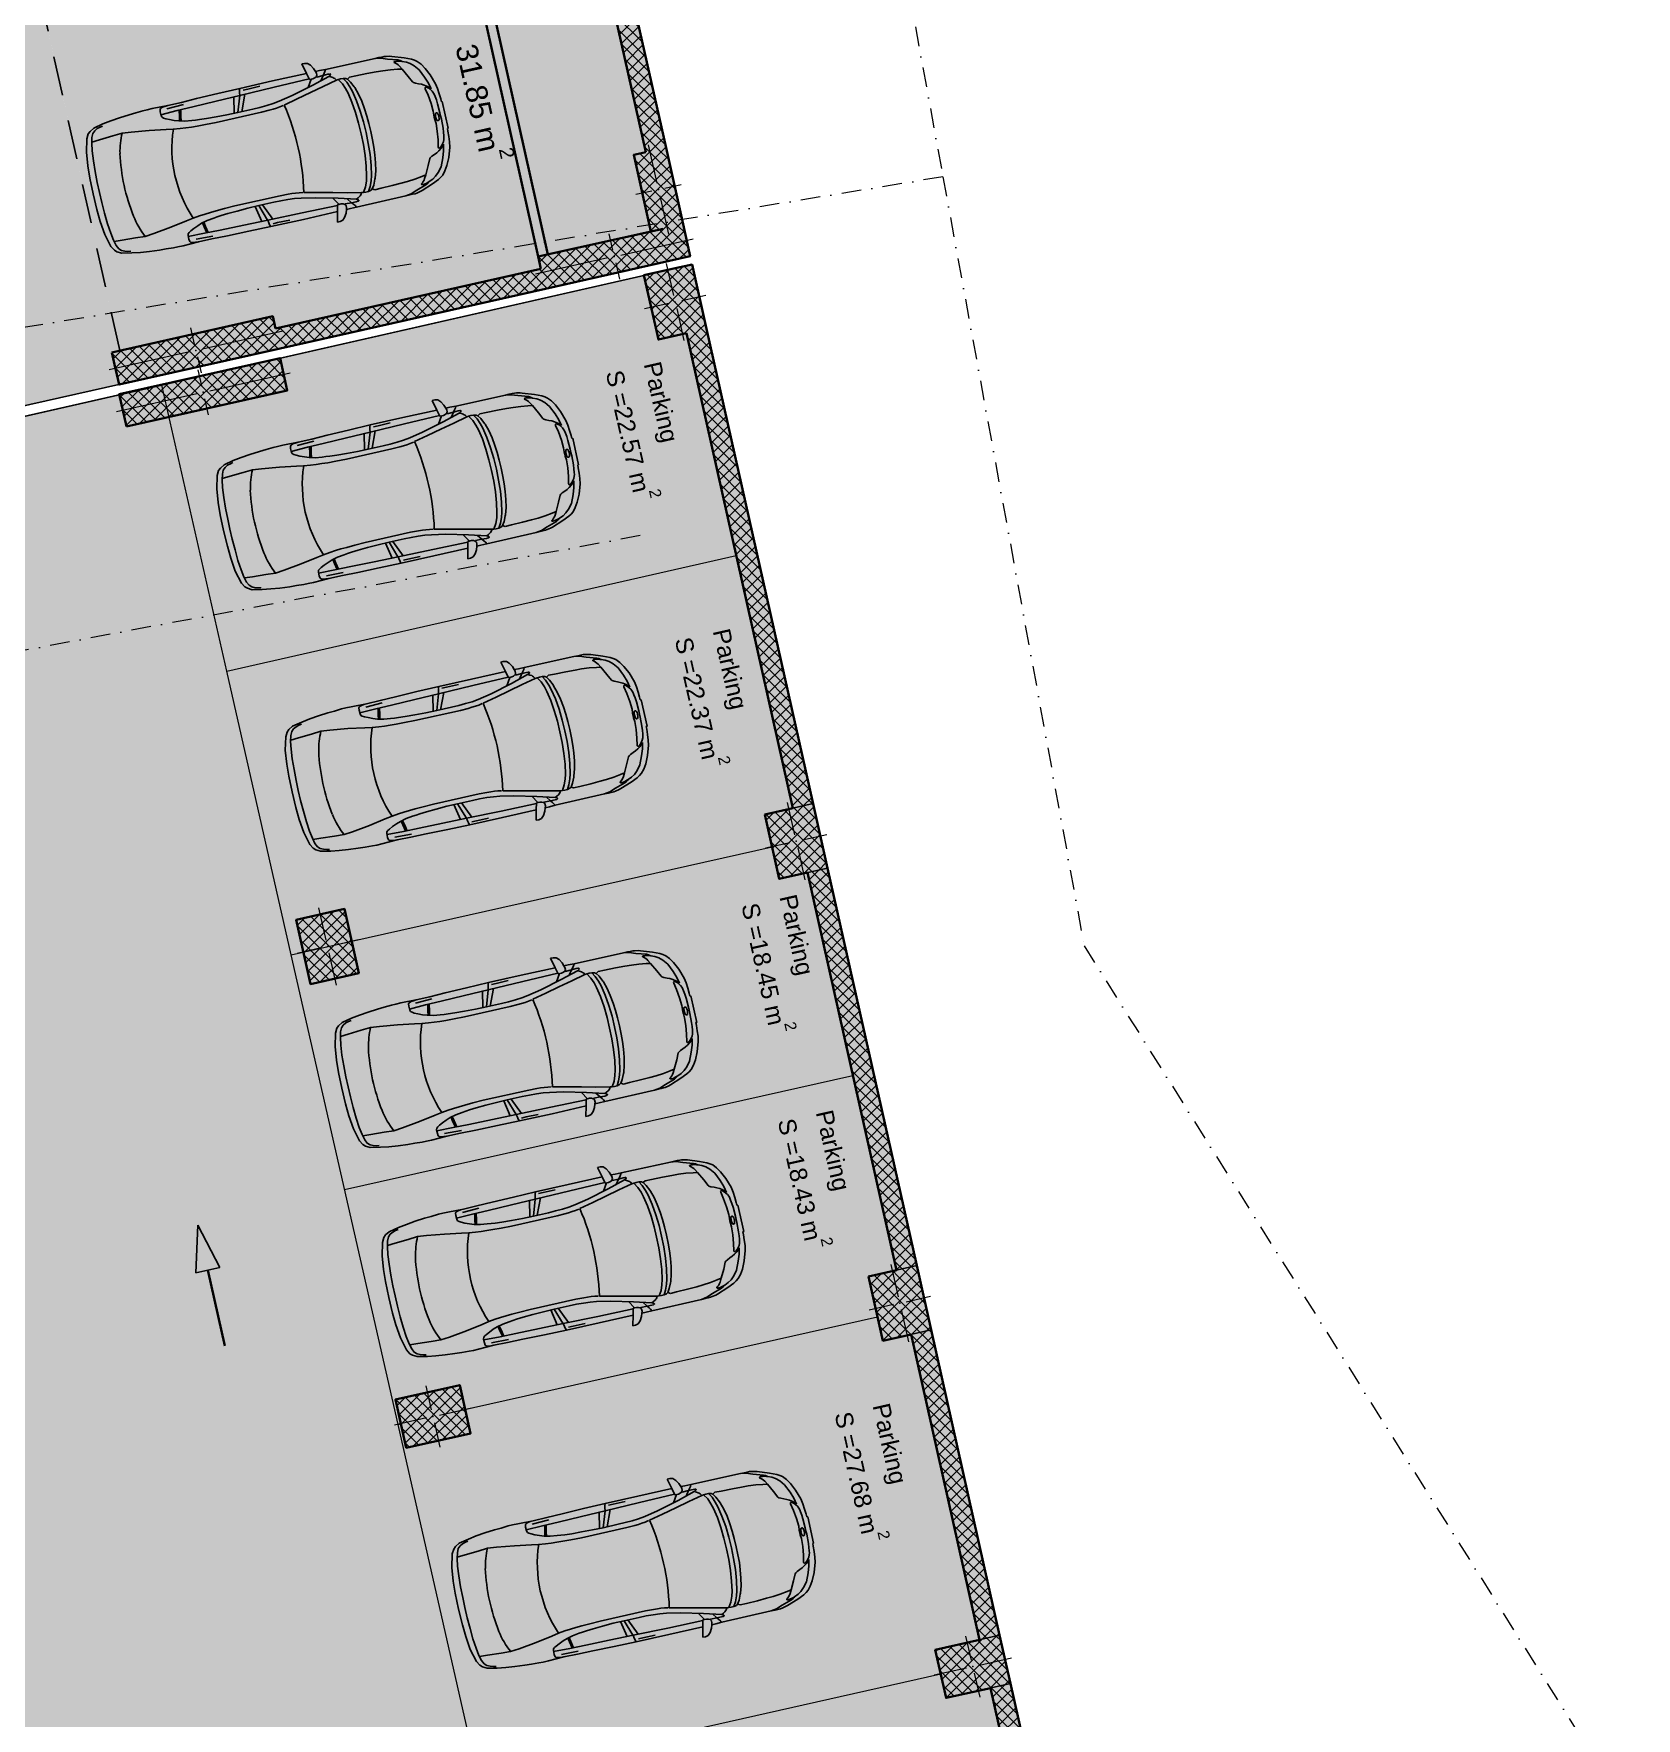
# Model space of a CAD drawing. Header units: millimetres. Extents: x -7085 to 93650, y -113521 to 35214.
# Drawn here: x 67471 to 86906, y -46773 to -26350 of the extents above; entities that cross this region are included whole.
import ezdxf

# ---------------------------------------------------------------- set-up
doc = ezdxf.new("R2010")
doc.units = ezdxf.units.MM
doc.header["$MEASUREMENT"] = 0
doc.linetypes.add('Dot & Dashed', pattern=[502.708322, 238.125, -132.291667, 0, -132.291655])
doc.linetypes.add('Long Dashed', pattern=[793.749976, 476.249993, -317.499983])
for name, color, linetype, lineweight in [('A - Fill Zone_Pen_No__1', 7, 'Continuous', 13), ('A - Muret_Pen_No__7', 7, 'Continuous', 35), ('A - Pllaka Suteren_Pen_No__42', 8, 'Continuous', 25), ('A - Shtyllat_Pen_No__1', 7, 'Continuous', 13), ('A - Shtyllat_Pen_No__7', 7, 'Continuous', 35), ('A -Polyline_Pen_No__1', 7, 'Continuous', 13), ('A -Polyline_Pen_No__42', 8, 'Continuous', 25), ('A4 - Pllaka Suterenit_Pen_No__42', 8, 'Continuous', 25), ('ARCHICAD Doors_Pen_No__42', 8, 'Continuous', 25), ('Interior - Furniture _Pen_No__42', 8, 'Continuous', 25)]:
    doc.layers.add(name, color=color, linetype=linetype, lineweight=lineweight)
for name, color, linetype, lineweight, true_color in [('A - Fill Zone_Pen_No__102', 7, 'Continuous', 13, 0xcccccc), ('A - Fill Zone_Pen_No__156', 7, 'Continuous', 20, 0x54689e), ('A - Fill Zone_Pen_No__176', 7, 'Continuous', 15, 0x93a0c6), ('A - Muret_Pen_No__102', 7, 'Continuous', 13, 0xcccccc), ('A - Parcelat_Pen_No__161', 7, 'Continuous', 13, 0x6a6a6a), ('A - Sutereni Polyline_Pen_No__4', 7, 'Continuous', 20, 0x029e21), ('A -Polyline_Pen_No__162', 7, 'Continuous', 25, 0xaaaaaa), ('A -Polyline_Pen_No__48', 7, 'Continuous', 25, 0xa80f02), ('A -Polyline_Pen_No__8', 7, 'Continuous', 35, 0xa80f02)]:
    doc.layers.add(name, color=color, linetype=linetype, lineweight=lineweight, true_color=true_color)
for name, color, linetype in [('A - Muret', 7, 'Continuous'), ('A - Pllaka Suteren', 7, 'Continuous'), ('A - Shtyllat', 7, 'Continuous'), ('A -Polyline', 7, 'Continuous'), ('A4 - Pllaka Suterenit', 7, 'Continuous')]:
    doc.layers.add(name, color=color, linetype=linetype)
doc.styles.add('GENERATED_STYLE_1', font='')
doc.styles.get('GENERATED_STYLE_1').set_extended_font_data('Arial', bold=True)
pattern_1 = [(45, (0, 0), (-68.94291, 68.94291), []), (135, (0, 0), (68.94291, 68.94291), [])]

# ---------------------------------------------------------------- blocks, each defined once
blk = doc.blocks.new('Slab_2', base_point=(52250, 0))
at = {"layer": 'A - Pllaka Suteren_Pen_No__42', "color": 8, "linetype": 'Continuous', "lineweight": 25, "flags": 128}
blk.add_lwpolyline([(52250, 0), (73150, 0), (73150, -14958), (72314, -15145), (75434, -29049), (55508, -33521), (54446, -28788), (53340, -23861), (52250, -19001)], close=True, dxfattribs=at)
blk = doc.blocks.new('Slab_7', base_point=(75456, -29147))
at = {"layer": 'A4 - Pllaka Suterenit_Pen_No__42', "color": 8, "linetype": 'Continuous', "lineweight": 25, "flags": 128}
blk.add_lwpolyline([(75456, -29147), (55543, -33675), (58736, -47907), (58671, -47919), (58819, -48582), (63265, -68393), (83257, -63910)], close=True, dxfattribs=at)
blk = doc.blocks.new('Slab_8', base_point=(63264, -68393))
at = {"layer": 'A4 - Pllaka Suterenit_Pen_No__42', "color": 8, "linetype": 'Continuous', "lineweight": 25, "flags": 128}
blk.add_lwpolyline([(63264, -68393), (83257, -63910), (75456, -29147), (57048, -33333), (60253, -47613), (58670, -47919), (58818, -48582), (58819, -48582)], close=True, dxfattribs=at)
blk = doc.blocks.new('Wall_11', base_point=(75434, -29049))
at = {"layer": 'A - Muret_Pen_No__102', "linetype": 'Continuous', "lineweight": 13, "true_color": 0xcccccc}
h = blk.add_hatch(dxfattribs=at)
h.set_pattern_fill('Concrete_Block', color=254, style=0, pattern_type=2)
h.set_pattern_definition(pattern_1)
h.paths.add_polyline_path([(72070, -15200), (72891, -18859), (73135, -18804), (72314, -15145)])
h = blk.add_hatch(dxfattribs=at)
h.set_pattern_fill('Concrete_Block', color=254, style=0, pattern_type=2)
h.set_pattern_definition(pattern_1)
h.paths.add_polyline_path([(73023, -19444), (74128, -24372), (74372, -24317), (73267, -19390)])
h = blk.add_hatch(dxfattribs=at)
h.set_pattern_fill('Concrete_Block', color=254, style=0, pattern_type=2)
h.set_pattern_definition(pattern_1)
h.paths.add_polyline_path([(74504, -24902), (74260, -24957), (74895, -27787), (75139, -27732)])
at = {"layer": 'A - Muret_Pen_No__7', "color": 7, "linetype": 'Continuous', "lineweight": 35, "flags": 128}
for points in [[(72070, -15200), (72891, -18859)], [(73135, -18804), (72314, -15145)], [(74372, -24317), (73267, -19390)], [(73023, -19444), (74128, -24372)], [(75139, -27732), (74504, -24902)], [(74260, -24957), (74895, -27787)]]:
    blk.add_lwpolyline(points, dxfattribs=at)
blk = doc.blocks.new('Wall_15', base_point=(75434, -29049))
at = {"layer": 'A - Muret_Pen_No__102', "linetype": 'Continuous', "lineweight": 13, "true_color": 0xcccccc}
h = blk.add_hatch(dxfattribs=at)
h.set_pattern_fill('Concrete_Block', color=254, style=0, pattern_type=2)
h.set_pattern_definition(pattern_1)
h.paths.add_polyline_path([(70403, -29922), (70458, -30166), (73678, -29443), (73623, -29200)])
at = {"layer": 'A - Muret_Pen_No__7', "color": 7, "linetype": 'Continuous', "lineweight": 35, "flags": 128}
for points in [[(73623, -29200), (70403, -29922)], [(70458, -30166), (73678, -29443)]]:
    blk.add_lwpolyline(points, dxfattribs=at)
blk = doc.blocks.new('Door 22')
at = {"layer": 'ARCHICAD Doors_Pen_No__42', "color": 8, "linetype": 'Continuous', "lineweight": 25}
for p, q in [((-260, 394), (-237, 427)), ((-237, 427), (372, 0)), ((349, -33), (-260, 394)), ((-387, 24), (-437, 24)), ((-437, 24), (-437, 5)), ((-437, 5), (-387, 5)), ((-400, 5), (-437, 5)), ((-400, 5), (-437, 5)), ((-375, 5), (-400, 5)), ((-400, 5), (-400, 0)), ((-400, 0), (-400, 5)), ((-400, 0), (-400, 5)), ((-400, 0), (-375, 0)), ((-372, 0), (-400, 0)), ((-400, 0), (-400, -115)), ((-400, -115), (-400, 0)), ((-400, -115), (-400, 0)), ((-387, 5), (-387, 24)), ((-375, 0), (-375, 5)), ((-372, -40), (-372, 0)), ((372, 0), (349, -33)), ((400, 0), (372, 0)), ((372, 0), (372, -40)), ((400, 5), (375, 5)), ((375, 5), (375, 0)), ((375, 0), (400, 0)), ((437, 24), (387, 24)), ((387, 24), (387, 5)), ((387, 5), (437, 5)), ((400, 0), (400, 5)), ((400, 0), (400, 5)), ((400, 0), (400, 5)), ((400, 5), (437, 5)), ((400, 5), (437, 5)), ((400, -115), (400, 0)), ((400, -115), (400, 0)), ((400, -115), (400, 0)), ((437, 5), (437, 24)), ((-387, -115), (-437, -115)), ((-437, -115), (-437, -134)), ((-400, -115), (-437, -115)), ((-400, -115), (-437, -115)), ((-437, -134), (-387, -134)), ((-400, -115), (-360, -115)), ((-387, -134), (-387, -115)), ((-360, -40), (-372, -40)), ((-360, -115), (-360, -40)), ((372, -40), (360, -40)), ((360, -40), (360, -115)), ((360, -115), (400, -115)), ((437, -115), (387, -115)), ((387, -115), (387, -134)), ((387, -134), (437, -134)), ((400, -115), (437, -115)), ((400, -115), (437, -115)), ((437, -134), (437, -115))]:
    blk.add_line(p, q, dxfattribs=at)
blk.add_arc((372, 0), 744, 145, 180, dxfattribs=at)
blk = doc.blocks.new('Wall_16', base_point=(70514, -15344))
at = {"layer": 'A - Muret_Pen_No__102', "linetype": 'Continuous', "lineweight": 0, "true_color": 0xcccccc}
for points in [[(70644, -15376), (70501, -15285), (70549, -15500), (70666, -15474)], [(70841, -16254), (70724, -16281), (71480, -19647), (71597, -19621)], [(71772, -20401), (71655, -20428), (72098, -22403), (72215, -22377)], [(72390, -23158), (72273, -23184), (72717, -25160), (72834, -25134)], [(72892, -25941), (73590, -29053), (73707, -29027), (73009, -25914)]]:
    blk.add_hatch(color=254, dxfattribs=at).paths.add_polyline_path(points)
at = {"layer": 'A - Muret_Pen_No__7', "color": 7, "linetype": 'Continuous', "lineweight": 35}
for p, q in [((70549, -15500), (70541, -15464)), ((70549, -15500), (70661, -15475)), ((70666, -15474), (70658, -15438)), ((70661, -15475), (70666, -15474)), ((70724, -16281), (70837, -16256)), ((70724, -16281), (70732, -16317)), ((70837, -16256), (70841, -16254)), ((70841, -16254), (70850, -16291)), ((71597, -19621), (71589, -19585)), ((71480, -19647), (71472, -19611)), ((71480, -19647), (71592, -19622)), ((71592, -19622), (71597, -19621)), ((71655, -20428), (71767, -20402)), ((71767, -20402), (71772, -20401)), ((71772, -20401), (71780, -20437)), ((71655, -20428), (71663, -20464)), ((72098, -22403), (72090, -22367)), ((72098, -22403), (72210, -22378)), ((72215, -22377), (72207, -22341)), ((72210, -22378), (72215, -22377)), ((72273, -23184), (72386, -23159)), ((72273, -23184), (72281, -23220)), ((72386, -23159), (72390, -23158)), ((72390, -23158), (72399, -23194)), ((72834, -25134), (72826, -25098)), ((72717, -25160), (72709, -25124)), ((72717, -25160), (72829, -25135)), ((72829, -25135), (72834, -25134)), ((72892, -25941), (73004, -25915)), ((73004, -25915), (73009, -25914)), ((73009, -25914), (73017, -25950)), ((72892, -25941), (72900, -25977))]:
    blk.add_line(p, q, dxfattribs=at)
at = {"layer": 'A - Muret_Pen_No__7', "color": 7, "linetype": 'Continuous', "lineweight": 35, "flags": 128}
for points in [[(70501, -15285), (70549, -15500)], [(70666, -15474), (70644, -15376)], [(70724, -16281), (71480, -19647)], [(71549, -19406), (70841, -16254)], [(71597, -19621), (71575, -19523)], [(72167, -22163), (71772, -20401)], [(71655, -20428), (72098, -22403)], [(72215, -22377), (72193, -22280)], [(72273, -23184), (72717, -25160)], [(72786, -24919), (72390, -23158)], [(72834, -25134), (72812, -25036)], [(73707, -29027), (73009, -25914)], [(72892, -25941), (73590, -29053)]]:
    blk.add_lwpolyline(points, dxfattribs=at)
at = {"layer": 'ARCHICAD Doors_Pen_No__42', "color": 8, "linetype": 'Continuous', "lineweight": 25, "xscale": -1, "zscale": 1000, "rotation": 282.646913878573}
for p in [(70749, -15865), (71680, -20012), (72298, -22769), (72917, -25525)]:
    blk.add_blockref('Door 22', p, dxfattribs=at)
blk = doc.blocks.new('Wall_48', base_point=(75456, -29147))
at = {"layer": 'A - Muret_Pen_No__102', "linetype": 'Continuous', "lineweight": 13, "true_color": 0xcccccc}
h = blk.add_hatch(dxfattribs=at)
h.set_pattern_fill('Concrete_Block', color=254, style=0, pattern_type=2)
h.set_pattern_definition(pattern_1)
h.paths.add_polyline_path([(75456, -29147), (75212, -29202)])
h = blk.add_hatch(dxfattribs=at)
h.set_pattern_fill('Concrete_Block', color=254, style=0, pattern_type=2)
h.set_pattern_definition(pattern_1)
h.paths.add_polyline_path([(75387, -29982), (76679, -35739), (76923, -35685), (75631, -29928)])
h = blk.add_hatch(dxfattribs=at)
h.set_pattern_fill('Concrete_Block', color=254, style=0, pattern_type=2)
h.set_pattern_definition(pattern_1)
h.paths.add_polyline_path([(76854, -36520), (77936, -41339), (78180, -41284), (77098, -36465)])
h = blk.add_hatch(dxfattribs=at)
h.set_pattern_fill('Concrete_Block', color=254, style=0, pattern_type=2)
h.set_pattern_definition(pattern_1)
h.paths.add_polyline_path([(78111, -42120), (78941, -45820), (79185, -45766), (78355, -42065)])
h = blk.add_hatch(dxfattribs=at)
h.set_pattern_fill('Concrete_Block', color=254, style=0, pattern_type=2)
h.set_pattern_definition(pattern_1)
h.paths.add_polyline_path([(79317, -46351), (79073, -46406), (80537, -52932), (80781, -52877)])
at = {"layer": 'A - Muret_Pen_No__7', "color": 7, "linetype": 'Continuous', "lineweight": 35, "flags": 128}
for points in [[(75456, -29147), (75212, -29202)], [(75387, -29982), (76679, -35739)], [(76923, -35685), (75631, -29928)], [(76854, -36520), (77936, -41339)], [(78180, -41284), (77098, -36465)], [(79185, -45766), (78355, -42065)], [(78111, -42120), (78941, -45820)], [(80781, -52877), (79317, -46351)], [(79073, -46406), (80537, -52932)]]:
    blk.add_lwpolyline(points, dxfattribs=at)
blk = doc.blocks.new('Column_59', base_point=(74512, -29051))
at = {"layer": 'A - Shtyllat', "linetype": 'Continuous', "lineweight": 0, "true_color": 0x000000}
h = blk.add_hatch(dxfattribs=at)
h.set_pattern_fill('Concrete_Block', color=18, style=0, pattern_type=2)
h.set_pattern_definition(pattern_1)
h.paths.add_polyline_path([(73590, -29053), (73623, -29200), (75136, -28860), (75103, -28714)])
h = blk.add_hatch(dxfattribs=at)
h.set_pattern_fill('Concrete_Block', color=18, style=0, pattern_type=2)
h.set_pattern_definition(pattern_1)
h.paths.add_polyline_path([(75347, -28659), (75103, -28714), (75136, -28860), (75434, -29049)])
h = blk.add_hatch(dxfattribs=at)
h.set_pattern_fill('Concrete_Block', color=18, style=0, pattern_type=2)
h.set_pattern_definition(pattern_1)
h.paths.add_polyline_path([(73623, -29200), (73678, -29443), (75434, -29049), (75136, -28860)])
at = {"layer": 'A - Shtyllat_Pen_No__1', "color": 7, "linetype": 'Continuous', "lineweight": 13}
for p, q in [((74495, -28973), (74451, -28778)), ((74590, -29034), (75469, -28837)), ((74434, -29069), (73556, -29266)), ((74530, -29129), (74574, -29324))]:
    blk.add_line(p, q, dxfattribs=at)
blk.add_point((74512, -29051), dxfattribs=at)
at = {"layer": 'A - Shtyllat_Pen_No__7', "color": 7, "linetype": 'Continuous', "lineweight": 35, "flags": 128}
for points in [[(75103, -28714), (73590, -29053)], [(75434, -29049), (75347, -28659)], [(73590, -29053), (73623, -29200)], [(73678, -29443), (75434, -29049)]]:
    blk.add_lwpolyline(points, dxfattribs=at)
blk = doc.blocks.new('Column_60', base_point=(75048, -28239))
at = {"layer": 'A - Shtyllat', "linetype": 'Continuous', "lineweight": 0, "true_color": 0x000000}
h = blk.add_hatch(dxfattribs=at)
h.set_pattern_fill('Concrete_Block', color=18, style=0, pattern_type=2)
h.set_pattern_definition(pattern_1)
h.paths.add_polyline_path([(74895, -27787), (75103, -28714), (75347, -28659), (75139, -27732)])
h = blk.add_hatch(dxfattribs=at)
h.set_pattern_fill('Concrete_Block', color=18, style=0, pattern_type=2)
h.set_pattern_definition(pattern_1)
h.paths.add_polyline_path([(74895, -27787), (74748, -27820), (74956, -28747), (75103, -28714)])
at = {"layer": 'A - Shtyllat_Pen_No__1', "color": 7, "linetype": 'Continuous', "lineweight": 13}
for p, q in [((75030, -28161), (74926, -27698)), ((75126, -28222), (75321, -28178)), ((74969, -28257), (74774, -28301)), ((75065, -28317), (75169, -28781))]:
    blk.add_line(p, q, dxfattribs=at)
blk.add_point((75048, -28239), dxfattribs=at)
at = {"layer": 'A - Shtyllat_Pen_No__7', "color": 7, "linetype": 'Continuous', "lineweight": 35, "flags": 128}
for points in [[(75347, -28659), (75139, -27732)], [(74895, -27787), (74748, -27820), (74956, -28747), (75103, -28714)]]:
    blk.add_lwpolyline(points, dxfattribs=at)
blk = doc.blocks.new('Column_62', base_point=(69438, -30190))
at = {"layer": 'A - Shtyllat', "linetype": 'Continuous', "lineweight": 0, "true_color": 0x000000}
h = blk.add_hatch(dxfattribs=at)
h.set_pattern_fill('Concrete_Block', color=18, style=0, pattern_type=2)
h.set_pattern_definition(pattern_1)
h.paths.add_polyline_path([(68419, -30214), (68452, -30360), (70403, -29922), (70370, -29776)])
h = blk.add_hatch(dxfattribs=at)
h.set_pattern_fill('Concrete_Block', color=18, style=0, pattern_type=2)
h.set_pattern_definition(pattern_1)
h.paths.add_polyline_path([(68452, -30360), (68507, -30604), (70458, -30166), (70403, -29922)])
at = {"layer": 'A - Shtyllat_Pen_No__1', "color": 7, "linetype": 'Continuous', "lineweight": 13}
for p, q in [((69421, -30112), (69377, -29917)), ((69517, -30172), (70492, -29953)), ((69360, -30207), (68385, -30426)), ((69456, -30268), (69500, -30463))]:
    blk.add_line(p, q, dxfattribs=at)
blk.add_point((69438, -30190), dxfattribs=at)
at = {"layer": 'A - Shtyllat_Pen_No__7', "color": 7, "linetype": 'Continuous', "lineweight": 35, "flags": 128}
for points in [[(70403, -29922), (70370, -29776), (68419, -30214)], [(68419, -30214), (68452, -30360)], [(68452, -30360), (68507, -30604), (70458, -30166)]]:
    blk.add_lwpolyline(points, dxfattribs=at)
blk = doc.blocks.new('Column_129', base_point=(78861, -46146))
at = {"layer": 'A - Shtyllat', "linetype": 'Continuous', "lineweight": 0, "true_color": 0x000000}
h = blk.add_hatch(dxfattribs=at)
h.set_pattern_fill('Concrete_Block', color=18, style=0, pattern_type=2)
h.set_pattern_definition(pattern_1)
h.paths.add_polyline_path([(78405, -45941), (78536, -46526), (79073, -46406), (78941, -45820)])
h = blk.add_hatch(dxfattribs=at)
h.set_pattern_fill('Concrete_Block', color=18, style=0, pattern_type=2)
h.set_pattern_definition(pattern_1)
h.paths.add_polyline_path([(78941, -45820), (79073, -46406), (79317, -46351), (79185, -45766)])
h = blk.add_hatch(dxfattribs=at)
h.set_pattern_fill('Concrete_Block', color=18, style=0, pattern_type=2)
h.set_pattern_definition(pattern_1)
h.paths.add_polyline_path([(79185, -45766), (79317, -46351), (79317, -46351), (79185, -45766)])
at = {"layer": 'A - Shtyllat_Pen_No__1', "color": 7, "linetype": 'Continuous', "lineweight": 13}
for p, q in [((78843, -46068), (78777, -45775)), ((78939, -46128), (79329, -46041)), ((78783, -46163), (78392, -46251)), ((78878, -46224), (78944, -46517))]:
    blk.add_line(p, q, dxfattribs=at)
blk.add_point((78861, -46146), dxfattribs=at)
at = {"layer": 'A - Shtyllat_Pen_No__7', "color": 7, "linetype": 'Continuous', "lineweight": 35, "flags": 128}
for points in [[(78941, -45820), (78405, -45941)], [(78405, -45941), (78536, -46526), (79073, -46406)], [(79317, -46351), (79317, -46351), (79185, -45766), (79185, -45766)]]:
    blk.add_lwpolyline(points, dxfattribs=at)
blk = doc.blocks.new('Column_130', base_point=(72313, -43113))
at = {"layer": 'A - Shtyllat', "linetype": 'Continuous', "lineweight": 0, "true_color": 0x000000}
h = blk.add_hatch(dxfattribs=at)
h.set_pattern_fill('Concrete_Block', color=18, style=0, pattern_type=2)
h.set_pattern_definition(pattern_1)
h.paths.add_polyline_path([(71988, -43494), (72769, -43318), (72637, -42733), (71857, -42908)])
at = {"layer": 'A - Shtyllat_Pen_No__1', "color": 7, "linetype": 'Continuous', "lineweight": 13}
for p, q in [((72295, -43035), (72230, -42743)), ((72391, -43096), (72781, -43008)), ((72235, -43131), (71845, -43218)), ((72330, -43191), (72396, -43484))]:
    blk.add_line(p, q, dxfattribs=at)
blk.add_point((72313, -43113), dxfattribs=at)
at = {"layer": 'A - Shtyllat_Pen_No__7', "color": 7, "linetype": 'Continuous', "lineweight": 35, "flags": 128}
blk.add_lwpolyline([(71988, -43494), (72769, -43318), (72637, -42733), (71857, -42908)], close=True, dxfattribs=at)
blk = doc.blocks.new('Column_140', base_point=(71034, -37416))
at = {"layer": 'A - Shtyllat', "linetype": 'Continuous', "lineweight": 0, "true_color": 0x000000}
h = blk.add_hatch(dxfattribs=at)
h.set_pattern_fill('Concrete_Block', color=18, style=0, pattern_type=2)
h.set_pattern_definition(pattern_1)
h.paths.add_polyline_path([(71415, -37741), (71240, -36960), (70654, -37091), (70829, -37872)])
at = {"layer": 'A - Shtyllat_Pen_No__1', "color": 7, "linetype": 'Continuous', "lineweight": 13}
for p, q in [((71017, -37338), (70929, -36948)), ((71113, -37398), (71405, -37333)), ((70956, -37434), (70664, -37499)), ((71052, -37494), (71140, -37884))]:
    blk.add_line(p, q, dxfattribs=at)
blk.add_point((71034, -37416), dxfattribs=at)
at = {"layer": 'A - Shtyllat_Pen_No__7', "color": 7, "linetype": 'Continuous', "lineweight": 35, "flags": 128}
blk.add_lwpolyline([(71415, -37741), (71240, -36960), (70654, -37091), (70829, -37872)], close=True, dxfattribs=at)
blk = doc.blocks.new('Column_141', base_point=(76718, -36141))
at = {"layer": 'A - Shtyllat', "linetype": 'Continuous', "lineweight": 0, "true_color": 0x000000}
h = blk.add_hatch(dxfattribs=at)
h.set_pattern_fill('Concrete_Block', color=18, style=0, pattern_type=2)
h.set_pattern_definition(pattern_1)
h.paths.add_polyline_path([(76338, -35816), (76513, -36597), (76854, -36520), (76679, -35739)])
h = blk.add_hatch(dxfattribs=at)
h.set_pattern_fill('Concrete_Block', color=18, style=0, pattern_type=2)
h.set_pattern_definition(pattern_1)
h.paths.add_polyline_path([(76923, -35685), (76679, -35739), (76854, -36520), (77098, -36465)])
h = blk.add_hatch(dxfattribs=at)
h.set_pattern_fill('Concrete_Block', color=18, style=0, pattern_type=2)
h.set_pattern_definition(pattern_1)
h.paths.add_polyline_path([(76923, -35685), (76923, -35685), (77098, -36465), (77098, -36465)])
at = {"layer": 'A - Shtyllat_Pen_No__1', "color": 7, "linetype": 'Continuous', "lineweight": 13}
for p, q in [((76701, -36063), (76613, -35672)), ((76796, -36123), (77089, -36057)), ((76640, -36158), (76347, -36224)), ((76736, -36219), (76823, -36609))]:
    blk.add_line(p, q, dxfattribs=at)
blk.add_point((76718, -36141), dxfattribs=at)
at = {"layer": 'A - Shtyllat_Pen_No__7', "color": 7, "linetype": 'Continuous', "lineweight": 35, "flags": 128}
for points in [[(76679, -35739), (76338, -35816)], [(76923, -35685), (76923, -35685)], [(77098, -36465), (77098, -36465), (76923, -35685)], [(76338, -35816), (76513, -36597), (76854, -36520)]]:
    blk.add_lwpolyline(points, dxfattribs=at)
blk = doc.blocks.new('Column_142', base_point=(77975, -41740))
at = {"layer": 'A - Shtyllat', "linetype": 'Continuous', "lineweight": 0, "true_color": 0x000000}
h = blk.add_hatch(dxfattribs=at)
h.set_pattern_fill('Concrete_Block', color=18, style=0, pattern_type=2)
h.set_pattern_definition(pattern_1)
h.paths.add_polyline_path([(77594, -41416), (77770, -42196), (78111, -42120), (77936, -41339)])
h = blk.add_hatch(dxfattribs=at)
h.set_pattern_fill('Concrete_Block', color=18, style=0, pattern_type=2)
h.set_pattern_definition(pattern_1)
h.paths.add_polyline_path([(78180, -41284), (77936, -41339), (78111, -42120), (78355, -42065)])
h = blk.add_hatch(dxfattribs=at)
h.set_pattern_fill('Concrete_Block', color=18, style=0, pattern_type=2)
h.set_pattern_definition(pattern_1)
h.paths.add_polyline_path([(78180, -41284), (78180, -41284), (78355, -42065), (78355, -42065)])
at = {"layer": 'A - Shtyllat_Pen_No__1', "color": 7, "linetype": 'Continuous', "lineweight": 13}
for p, q in [((77957, -41662), (77870, -41272)), ((78053, -41723), (78345, -41657)), ((77897, -41758), (77604, -41824)), ((77992, -41818), (78080, -42209))]:
    blk.add_line(p, q, dxfattribs=at)
blk.add_point((77975, -41740), dxfattribs=at)
at = {"layer": 'A - Shtyllat_Pen_No__7', "color": 7, "linetype": 'Continuous', "lineweight": 35, "flags": 128}
for points in [[(77936, -41339), (77594, -41416)], [(77594, -41416), (77770, -42196), (78111, -42120)], [(78180, -41284), (78180, -41284)], [(78355, -42065), (78355, -42065), (78180, -41284)]]:
    blk.add_lwpolyline(points, dxfattribs=at)
blk = doc.blocks.new('Column_143', base_point=(75251, -29603))
at = {"layer": 'A - Shtyllat', "linetype": 'Continuous', "lineweight": 0, "true_color": 0x000000}
h = blk.add_hatch(dxfattribs=at)
h.set_pattern_fill('Concrete_Block', color=18, style=0, pattern_type=2)
h.set_pattern_definition(pattern_1)
h.paths.add_polyline_path([(75212, -29202), (74871, -29278), (75046, -30059), (75387, -29982)])
h = blk.add_hatch(dxfattribs=at)
h.set_pattern_fill('Concrete_Block', color=18, style=0, pattern_type=2)
h.set_pattern_definition(pattern_1)
h.paths.add_polyline_path([(75456, -29147), (75212, -29202), (75387, -29982), (75631, -29928)])
h = blk.add_hatch(dxfattribs=at)
h.set_pattern_fill('Concrete_Block', color=18, style=0, pattern_type=2)
h.set_pattern_definition(pattern_1)
h.paths.add_polyline_path([(75631, -29928), (75456, -29147), (75631, -29928)])
at = {"layer": 'A - Shtyllat_Pen_No__1', "color": 7, "linetype": 'Continuous', "lineweight": 13}
for p, q in [((75233, -29525), (75146, -29135)), ((75329, -29585), (75622, -29520)), ((75173, -29620), (74880, -29686)), ((75269, -29681), (75356, -30071))]:
    blk.add_line(p, q, dxfattribs=at)
blk.add_point((75251, -29603), dxfattribs=at)
at = {"layer": 'A - Shtyllat_Pen_No__7', "color": 7, "linetype": 'Continuous', "lineweight": 35, "flags": 128}
for points in [[(75212, -29202), (74871, -29278), (75046, -30059), (75387, -29982)], [(75631, -29928), (75456, -29147)], [(75631, -29928), (75631, -29928)]]:
    blk.add_lwpolyline(points, dxfattribs=at)
blk = doc.blocks.new('Column_145', base_point=(69527, -30697))
at = {"layer": 'A - Shtyllat', "linetype": 'Continuous', "lineweight": 0, "true_color": 0x000000}
h = blk.add_hatch(dxfattribs=at)
h.set_pattern_fill('Concrete_Block', color=18, style=0, pattern_type=2)
h.set_pattern_definition(pattern_1)
h.paths.add_polyline_path([(68595, -31111), (70546, -30674), (70459, -30283), (68507, -30721)])
at = {"layer": 'A - Shtyllat_Pen_No__1', "color": 7, "linetype": 'Continuous', "lineweight": 13}
for p, q in [((69509, -30619), (69465, -30424)), ((69605, -30680), (70580, -30461)), ((69449, -30715), (68473, -30934)), ((69544, -30775), (69588, -30971))]:
    blk.add_line(p, q, dxfattribs=at)
blk.add_point((69527, -30697), dxfattribs=at)
at = {"layer": 'A - Shtyllat_Pen_No__7', "color": 7, "linetype": 'Continuous', "lineweight": 35, "flags": 128}
blk.add_lwpolyline([(68595, -31111), (70546, -30674), (70459, -30283), (68507, -30721)], close=True, dxfattribs=at)
blk = doc.blocks.new('Car 05 22')
at = {"layer": 'Interior - Furniture _Pen_No__42', "color": 8, "linetype": 'Continuous', "lineweight": 25}
for p, q in [((-483, 817), (-585, 801)), ((-372, 830), (-483, 817)), ((-252, 841), (-372, 830)), ((-168, 845), (-252, 841)), ((-78, 851), (-168, 845)), ((-24, 852), (-78, 851)), ((40, 852), (-24, 852)), ((231, 846), (40, 852)), ((125, 791), (129, 820)), ((129, 820), (139, 832)), ((139, 832), (165, 840)), ((165, 840), (195, 844)), ((195, 844), (231, 846)), ((400, 848), (231, 846)), ((591, 852), (400, 848)), ((857, 856), (591, 852)), ((1130, 859), (857, 856)), ((1120, 833), (1115, 809)), ((1121, 838), (1120, 836)), ((1120, 836), (1120, 833)), ((1130, 859), (1121, 838)), ((1536, 860), (1130, 859)), ((1163, 830), (1220, 829)), ((1220, 829), (1370, 831)), ((1958, 858), (1536, 860)), ((1961, 983), (1929, 983)), ((1929, 983), (1958, 858)), ((1958, 858), (1977, 777)), ((1997, 975), (1961, 983)), ((2027, 945), (1997, 975)), ((2055, 898), (2027, 945)), ((2068, 858), (2055, 898)), ((2120, 857), (2068, 858)), ((2075, 836), (2068, 858)), ((2075, 809), (2075, 836)), ((2193, 856), (2120, 857)), ((2167, 814), (2182, 834)), ((2182, 834), (2193, 856)), ((2808, 853), (2193, 856)), ((2856, 853), (2808, 853)), ((2808, 853), (2877, 843)), ((2891, 853), (2856, 853)), ((2877, 843), (2954, 814)), ((2923, 852), (2891, 853)), ((2904, 833), (2905, 833)), ((2945, 849), (2923, 852)), ((2990, 840), (2945, 849)), ((3014, 833), (2990, 840)), ((3154, 783), (3014, 833)), ((-815, 668), (-855, 511)), ((-785, 722), (-815, 668)), ((-758, 747), (-785, 722)), ((-768, 602), (-751, 670)), ((-764, 617), (-666, 624)), ((-706, 776), (-758, 747)), ((-729, 716), (-751, 670)), ((-701, 743), (-729, 716)), ((-585, 801), (-706, 776)), ((-665, 761), (-701, 743)), ((-666, 624), (-501, 634)), ((-627, 772), (-665, 761)), ((-595, 778), (-627, 772)), ((-501, 634), (-383, 642)), ((-383, 642), (-274, 631)), ((-274, 631), (-56, 601)), ((126, 744), (125, 791)), ((327, 762), (125, 756)), ((132, 723), (126, 744)), ((147, 711), (132, 723)), ((171, 697), (147, 711)), ((213, 677), (171, 697)), ((211, 809), (418, 816)), ((266, 655), (213, 677)), ((319, 636), (266, 655)), ((393, 618), (319, 636)), ((522, 765), (327, 762)), ((339, 683), (330, 634)), ((355, 762), (339, 683)), ((357, 683), (347, 629)), ((373, 763), (357, 683)), ((475, 607), (393, 618)), ((814, 769), (522, 765)), ((1109, 774), (814, 769)), ((1036, 773), (997, 579)), ((1042, 578), (1108, 774)), ((1173, 775), (1090, 578)), ((1115, 809), (1109, 774)), ((1109, 774), (1538, 780)), ((1538, 780), (1975, 786)), ((1730, 634), (1562, 601)), ((2000, 702), (1730, 634)), ((1780, 582), (1953, 621)), ((1939, 686), (1996, 777)), ((1953, 621), (2122, 660)), ((1977, 777), (2020, 777)), ((2000, 702), (2214, 763)), ((2020, 777), (2044, 783)), ((2044, 783), (2063, 792)), ((2063, 792), (2070, 800)), ((2069, 788), (2065, 794)), ((2069, 788), (2148, 790)), ((2070, 800), (2075, 809)), ((2107, 732), (2148, 790)), ((2122, 660), (2294, 698)), ((2148, 790), (2167, 814)), ((2148, 790), (2206, 792)), ((2206, 792), (2227, 791)), ((2227, 770), (2214, 763)), ((2214, 763), (2238, 752)), ((2227, 791), (2233, 790)), ((2234, 774), (2227, 770)), ((2233, 790), (2238, 787)), ((2238, 777), (2234, 774)), ((2241, 784), (2238, 787)), ((2238, 777), (2241, 781)), ((2238, 752), (2259, 740)), ((2241, 781), (2241, 784)), ((2259, 740), (2269, 731)), ((2269, 731), (2279, 722)), ((2279, 722), (2294, 698)), ((2294, 698), (2317, 701)), ((2294, 698), (2294, 698)), ((2317, 701), (2346, 703)), ((2355, 640), (2317, 701)), ((2346, 703), (2379, 702)), ((2380, 575), (2355, 640)), ((2410, 649), (2379, 702)), ((2379, 702), (2411, 694)), ((2436, 583), (2410, 649)), ((2411, 694), (2411, 694)), ((2429, 682), (2411, 694)), ((2429, 682), (2457, 700)), ((2429, 682), (2429, 682)), ((2429, 682), (2457, 640)), ((2457, 700), (2535, 698)), ((2457, 640), (2487, 574)), ((2535, 698), (2535, 698)), ((2535, 698), (2673, 696)), ((2673, 696), (2787, 691)), ((2787, 691), (2868, 687)), ((2868, 687), (2960, 679)), ((2960, 679), (2868, 687)), ((2954, 814), (3076, 775)), ((2960, 679), (3047, 666)), ((3022, 758), (3024, 762)), ((3024, 754), (3022, 758)), ((3024, 762), (3035, 765)), ((3038, 743), (3024, 754)), ((3035, 765), (3047, 764)), ((3051, 731), (3038, 743)), ((3047, 764), (3061, 763)), ((3047, 666), (3100, 657)), ((3065, 715), (3051, 731)), ((3061, 763), (3090, 757)), ((3077, 698), (3065, 715)), ((3100, 763), (3076, 775)), ((3100, 657), (3077, 698)), ((3090, 757), (3108, 751)), ((3114, 753), (3100, 763)), ((3153, 554), (3100, 657)), ((3108, 751), (3123, 746)), ((3123, 746), (3114, 753)), ((3170, 727), (3123, 746)), ((3236, 748), (3154, 783)), ((3212, 701), (3170, 727)), ((3254, 663), (3212, 701)), ((3269, 728), (3236, 748)), ((3302, 603), (3254, 663)), ((3299, 706), (3269, 728)), ((3337, 663), (3299, 706)), ((3374, 604), (3337, 663)), ((-855, 511), (-875, 345)), ((-783, 510), (-795, 391)), ((-768, 602), (-783, 510)), ((-56, 601), (146, 567)), ((146, 567), (233, 552)), ((233, 552), (315, 541)), ((315, 541), (384, 535)), ((384, 535), (454, 530)), ((454, 530), (526, 526)), ((521, 602), (475, 607)), ((570, 597), (521, 602)), ((526, 526), (628, 522)), ((653, 591), (570, 597)), ((628, 522), (757, 518)), ((773, 585), (653, 591)), ((757, 518), (1323, 518)), ((907, 580), (773, 585)), ((1042, 578), (907, 580)), ((1228, 578), (1042, 578)), ((1316, 580), (1228, 578)), ((1403, 584), (1316, 580)), ((1323, 518), (1420, 522)), ((1484, 590), (1403, 584)), ((1420, 522), (1467, 524)), ((1467, 524), (1511, 528)), ((1562, 601), (1484, 590)), ((1511, 528), (1554, 533)), ((1554, 533), (1597, 541)), ((1597, 541), (1597, 541)), ((1611, 544), (1780, 582)), ((2397, 514), (2380, 575)), ((2419, 396), (2397, 514)), ((2454, 522), (2436, 583)), ((2478, 401), (2454, 522)), ((2487, 574), (2492, 562)), ((2492, 562), (2518, 477)), ((2518, 477), (2538, 384)), ((3190, 476), (3153, 554)), ((3199, 467), (3190, 476)), ((3221, 454), (3199, 467)), ((3256, 439), (3221, 454)), ((3288, 425), (3256, 439)), ((3319, 408), (3288, 425)), ((3302, 603), (3346, 501)), ((3346, 501), (3374, 420)), ((3418, 513), (3374, 604)), ((3391, 344), (3374, 420)), ((3457, 393), (3418, 513)), ((-875, 345), (-883, 195)), ((-802, 259), (-807, 125)), ((-795, 391), (-802, 259)), ((2434, 266), (2419, 396)), ((2442, 132), (2434, 266)), ((2494, 269), (2478, 401)), ((2503, 133), (2494, 269)), ((2538, 384), (2551, 286)), ((2551, 286), (2560, 194)), ((3353, 384), (3319, 408)), ((3325, 377), (3321, 370)), ((3321, 370), (3321, 362)), ((3321, 362), (3338, 277)), ((3328, 380), (3325, 377)), ((3338, 379), (3328, 380)), ((3364, 358), (3338, 379)), ((3338, 277), (3352, 173)), ((3377, 360), (3353, 384)), ((3397, 316), (3364, 358)), ((3391, 344), (3377, 360)), ((3408, 289), (3397, 316)), ((3408, 289), (3414, 267)), ((3414, 267), (3418, 243)), ((3418, 243), (3424, 201)), ((3468, 331), (3457, 393)), ((3474, 264), (3468, 331)), ((3478, 200), (3474, 264)), ((-883, 195), (-885, 0)), ((-885, 0), (-883, -195)), ((-807, 125), (-808, 0)), ((-807, -125), (-808, 0)), ((2444, 0), (2442, 132)), ((2444, 0), (2442, -132)), ((2506, 0), (2503, 133)), ((2560, 194), (2564, 101)), ((2564, 101), (2566, 0)), ((2564, -101), (2566, 0)), ((3352, 173), (3358, 76)), ((3354, 28), (3358, 76)), ((3354, 28), (3354, -1)), ((3354, -28), (3354, 1)), ((3371, 12), (3370, -1)), ((3371, -12), (3370, 1)), ((3372, 24), (3371, 12)), ((3376, 39), (3372, 24)), ((3382, 47), (3376, 39)), ((3386, 48), (3382, 47)), ((3386, 48), (3394, 48)), ((3399, 47), (3394, 48)), ((3404, 39), (3399, 47)), ((3404, 39), (3408, 24)), ((3408, 24), (3410, 8)), ((3410, 8), (3410, 0)), ((3424, 201), (3428, 152)), ((3432, 40), (3428, 152)), ((3432, 57), (3432, 57)), ((3432, 0), (3432, 40)), ((3432, 0), (3432, -40)), ((3479, 165), (3478, 200)), ((3490, 165), (3479, 165)), ((3490, -165), (3490, 165)), ((-883, -195), (-875, -345)), ((-802, -259), (-807, -125)), ((2442, -132), (2434, -266)), ((2503, -133), (2494, -269)), ((2506, 0), (2503, -133)), ((2551, -286), (2560, -194)), ((2560, -194), (2564, -101)), ((3338, -277), (3352, -173)), ((3352, -173), (3358, -76)), ((3354, -28), (3358, -76)), ((3372, -24), (3371, -12)), ((3376, -39), (3372, -24)), ((3382, -47), (3376, -39)), ((3386, -48), (3382, -47)), ((3386, -48), (3394, -48)), ((3399, -47), (3394, -48)), ((3404, -39), (3399, -47)), ((3404, -39), (3408, -24)), ((3408, -24), (3410, -8)), ((3410, -8), (3410, 0)), ((3418, -243), (3424, -201)), ((3424, -201), (3428, -152)), ((3432, -40), (3428, -152)), ((3432, -57), (3432, -57)), ((3474, -264), (3478, -200)), ((3478, -200), (3479, -165)), ((3479, -165), (3490, -165)), ((-875, -345), (-855, -511)), ((-795, -391), (-802, -259)), ((-783, -510), (-795, -391)), ((2419, -396), (2397, -514)), ((2434, -266), (2419, -396)), ((2478, -401), (2454, -522)), ((2494, -269), (2478, -401)), ((2518, -477), (2538, -384)), ((2538, -384), (2551, -286)), ((3319, -408), (3288, -425)), ((3353, -384), (3319, -408)), ((3321, -362), (3338, -277)), ((3321, -370), (3321, -362)), ((3325, -377), (3321, -370)), ((3328, -380), (3325, -377)), ((3338, -379), (3328, -380)), ((3364, -358), (3338, -379)), ((3377, -360), (3353, -384)), ((3397, -316), (3364, -358)), ((3391, -344), (3374, -420)), ((3391, -344), (3377, -360)), ((3408, -289), (3397, -316)), ((3408, -289), (3414, -267)), ((3414, -267), (3418, -243)), ((3418, -513), (3457, -393)), ((3457, -393), (3468, -331)), ((3468, -331), (3474, -264)), ((-855, -511), (-815, -668)), ((-768, -602), (-783, -510)), ((-768, -602), (-751, -670)), ((-274, -631), (-56, -601)), ((-56, -601), (146, -567)), ((146, -567), (233, -552)), ((233, -552), (315, -541)), ((315, -541), (384, -535)), ((384, -535), (454, -530)), ((475, -607), (393, -618)), ((454, -530), (526, -526)), ((521, -602), (475, -607)), ((570, -597), (521, -602)), ((526, -526), (628, -522)), ((653, -591), (570, -597)), ((628, -522), (757, -518)), ((773, -585), (653, -591)), ((757, -518), (1323, -518)), ((907, -580), (773, -585)), ((1042, -578), (907, -580)), ((1036, -773), (997, -579)), ((1042, -578), (1108, -774)), ((1228, -578), (1042, -578)), ((1173, -775), (1090, -578)), ((1316, -580), (1228, -578)), ((1403, -584), (1316, -580)), ((1323, -518), (1420, -522)), ((1484, -590), (1403, -584)), ((1420, -522), (1467, -524)), ((1467, -524), (1511, -528)), ((1562, -601), (1484, -590)), ((1511, -528), (1554, -533)), ((1554, -533), (1597, -541)), ((1730, -634), (1562, -601)), ((1597, -541), (1597, -541)), ((1611, -544), (1780, -582)), ((1780, -582), (1953, -621)), ((2380, -575), (2355, -640)), ((2397, -514), (2380, -575)), ((2436, -583), (2410, -649)), ((2454, -522), (2436, -583)), ((2457, -640), (2487, -574)), ((2487, -574), (2492, -562)), ((2492, -562), (2518, -477)), ((3153, -554), (3100, -657)), ((3190, -476), (3153, -554)), ((3199, -467), (3190, -476)), ((3221, -454), (3199, -467)), ((3256, -439), (3221, -454)), ((3302, -603), (3254, -663)), ((3288, -425), (3256, -439)), ((3302, -603), (3346, -501)), ((3337, -663), (3374, -604)), ((3346, -501), (3374, -420)), ((3374, -604), (3418, -513)), ((-815, -668), (-785, -722)), ((-785, -722), (-758, -747)), ((-764, -617), (-666, -624)), ((-758, -747), (-706, -776)), ((-729, -716), (-751, -670)), ((-701, -743), (-729, -716)), ((-706, -776), (-585, -801)), ((-665, -761), (-701, -743)), ((-666, -624), (-501, -634)), ((-627, -772), (-665, -761)), ((-595, -778), (-627, -772)), ((-585, -801), (-483, -817)), ((-501, -634), (-383, -642)), ((-383, -642), (-274, -631)), ((126, -744), (125, -791)), ((327, -762), (125, -756)), ((125, -791), (129, -820)), ((132, -723), (126, -744)), ((147, -711), (132, -723)), ((171, -697), (147, -711)), ((213, -677), (171, -697)), ((211, -809), (418, -816)), ((266, -655), (213, -677)), ((319, -636), (266, -655)), ((393, -618), (319, -636)), ((522, -765), (327, -762)), ((339, -683), (330, -634)), ((355, -762), (339, -683)), ((357, -683), (347, -629)), ((373, -763), (357, -683)), ((814, -769), (522, -765)), ((1109, -774), (814, -769)), ((1109, -774), (1538, -780)), ((1115, -809), (1109, -774)), ((1120, -833), (1115, -809)), ((1538, -780), (1975, -786)), ((2000, -702), (1730, -634)), ((1939, -686), (1996, -777)), ((1953, -621), (2122, -660)), ((1958, -858), (1977, -777)), ((1977, -777), (2020, -777)), ((2000, -702), (2214, -763)), ((2020, -777), (2044, -783)), ((2044, -783), (2063, -792)), ((2063, -792), (2070, -800)), ((2069, -788), (2065, -794)), ((2069, -788), (2148, -790)), ((2070, -800), (2075, -809)), ((2075, -809), (2075, -836)), ((2107, -732), (2148, -790)), ((2122, -660), (2294, -698)), ((2148, -790), (2167, -814)), ((2148, -790), (2206, -792)), ((2167, -814), (2182, -834)), ((2206, -792), (2227, -791)), ((2214, -763), (2238, -752)), ((2227, -770), (2214, -763)), ((2234, -774), (2227, -770)), ((2227, -791), (2233, -790)), ((2233, -790), (2238, -787)), ((2238, -777), (2234, -774)), ((2238, -752), (2259, -740)), ((2238, -777), (2241, -781)), ((2241, -784), (2238, -787)), ((2241, -781), (2241, -784)), ((2259, -740), (2269, -731)), ((2269, -731), (2279, -722)), ((2279, -722), (2294, -698)), ((2294, -698), (2317, -701)), ((2294, -698), (2294, -698)), ((2355, -640), (2317, -701)), ((2317, -701), (2346, -703)), ((2346, -703), (2379, -702)), ((2410, -649), (2379, -702)), ((2379, -702), (2411, -694)), ((2429, -682), (2411, -694)), ((2411, -694), (2411, -694)), ((2429, -682), (2457, -640)), ((2429, -682), (2429, -682)), ((2429, -682), (2457, -700)), ((2457, -700), (2535, -698)), ((2535, -698), (2673, -696)), ((2535, -698), (2535, -698)), ((2673, -696), (2787, -691)), ((2787, -691), (2868, -687)), ((2868, -687), (2960, -679)), ((2960, -679), (2868, -687)), ((2877, -843), (2954, -814)), ((2954, -814), (3076, -775)), ((2960, -679), (3047, -666)), ((3014, -833), (3154, -783)), ((3024, -754), (3022, -758)), ((3022, -758), (3024, -762)), ((3038, -743), (3024, -754)), ((3024, -762), (3035, -765)), ((3035, -765), (3047, -764)), ((3051, -731), (3038, -743)), ((3047, -666), (3100, -657)), ((3047, -764), (3061, -763)), ((3065, -715), (3051, -731)), ((3061, -763), (3090, -757)), ((3077, -698), (3065, -715)), ((3100, -763), (3076, -775)), ((3100, -657), (3077, -698)), ((3090, -757), (3108, -751)), ((3114, -753), (3100, -763)), ((3108, -751), (3123, -746)), ((3123, -746), (3114, -753)), ((3170, -727), (3123, -746)), ((3154, -783), (3236, -748)), ((3212, -701), (3170, -727)), ((3254, -663), (3212, -701)), ((3236, -748), (3269, -728)), ((3269, -728), (3299, -706)), ((3299, -706), (3337, -663)), ((-483, -817), (-372, -830)), ((-372, -830), (-252, -841)), ((-252, -841), (-168, -845)), ((-168, -845), (-78, -851)), ((-78, -851), (-24, -852)), ((-24, -852), (40, -852)), ((40, -852), (231, -846)), ((129, -820), (139, -832)), ((139, -832), (165, -840)), ((165, -840), (195, -844)), ((195, -844), (231, -846)), ((231, -846), (400, -848)), ((400, -848), (591, -852)), ((591, -852), (857, -856)), ((857, -856), (1130, -859)), ((1120, -836), (1120, -833)), ((1121, -838), (1120, -836)), ((1130, -859), (1121, -838)), ((1130, -859), (1536, -860)), ((1163, -830), (1220, -829)), ((1220, -829), (1370, -831)), ((1536, -860), (1958, -858)), ((1958, -858), (1929, -983)), ((1929, -983), (1961, -983)), ((1961, -983), (1997, -975)), ((1997, -975), (2027, -945)), ((2027, -945), (2055, -898)), ((2055, -898), (2068, -858)), ((2075, -836), (2068, -858)), ((2068, -858), (2120, -857)), ((2120, -857), (2193, -856)), ((2182, -834), (2193, -856)), ((2193, -856), (2808, -853)), ((2808, -853), (2877, -843)), ((2808, -853), (2856, -853)), ((2856, -853), (2891, -853)), ((2891, -853), (2923, -852)), ((2923, -852), (2945, -849)), ((2945, -849), (2990, -840)), ((2990, -840), (3014, -833))]:
    blk.add_line(p, q, dxfattribs=at)
for centre, radius, start, end in [((493, 218), 973, 154.1545, 170.9117), ((1650, 0), 1520, 158.6992, 201.3008), ((-1245, 0), 2907, 349.2142, 10.7858), ((1856, -2), 2354, 170.8804, 189.9223), ((493, -218), 973, 191.2305, 205.8455)]:
    blk.add_arc(centre, radius, start, end, dxfattribs=at)
blk = doc.blocks.new('Polyline_3', base_point=(69789, -42258))
at = {"layer": 'A -Polyline_Pen_No__48', "linetype": 'Continuous', "lineweight": 25, "true_color": 0xa80f02}
blk.add_hatch(color=14, dxfattribs=at).paths.add_polyline_path([(69461, -40794), (69437, -41373), (69730, -41308)])
at = {"layer": 'A -Polyline_Pen_No__48', "color": 14, "linetype": 'Continuous', "lineweight": 25, "true_color": 0xa80f02}
for p, q in [((69461, -40794), (69437, -41373)), ((69461, -40794), (69730, -41308)), ((69730, -41308), (69437, -41373))]:
    blk.add_line(p, q, dxfattribs=at)
at = {"layer": 'A -Polyline_Pen_No__8', "color": 14, "linetype": 'Continuous', "lineweight": 35, "true_color": 0xa80f02, "flags": 128}
blk.add_lwpolyline([(69789, -42258), (69583, -41341)], dxfattribs=at)

msp = doc.modelspace()

# ---------------------------------------------------------------- hatches: boundary and pattern name
at = {"layer": 'A - Fill Zone_Pen_No__102', "linetype": 'Continuous', "lineweight": 0, "true_color": 0xf2f2f2}
for points in [[(68604, -30582), (75434, -29049), (74438, -24610), (67608, -26142)], [(38057, -69641), (62321, -64191), (63265, -68393), (83256, -63910), (75456, -29147), (57048, -33333), (60243, -47569), (58670, -47922), (58821, -48581), (34621, -54102)], [(69814, -34079), (69024, -30605), (74871, -29280), (75212, -29203), (75388, -29986), (75991, -32674)], [(69814, -34079), (75991, -32674), (76767, -36130), (70595, -37517)], [(71242, -40362), (77406, -38979), (76767, -36130), (70595, -37517)], [(77406, -38979), (71242, -40362), (71890, -43209), (77704, -41904), (78045, -41828), (77936, -41339)], [(71890, -43209), (77704, -41904), (78045, -41828), (79007, -46114), (72863, -47492), (72797, -47199)], [(73671, -51046), (72863, -47492), (78471, -46234), (79007, -46114), (79805, -49669)]]:
    msp.add_hatch(color=7, dxfattribs=at).paths.add_polyline_path(points)
at = {"layer": 'A - Fill Zone_Pen_No__176', "linetype": 'Continuous', "lineweight": 0, "true_color": 0x242831}
for points in [[(52250, -6200), (52250, -19001), (55725, -19001), (55725, -14726), (59204, -14726), (59930, -17960), (60280, -17881), (61225, -22092), (53340, -23861), (54446, -28788), (62330, -27019), (63392, -31751), (68604, -30582), (65440, -16483), (65928, -16373), (65884, -16178), (65884, -6200)], [(69025, -30609), (75690, -59922), (69245, -61386), (70467, -66754), (63666, -68302), (62449, -62932), (37864, -68540), (36780, -63725), (68993, -56135), (63544, -31855)]]:
    msp.add_hatch(color=250, dxfattribs=at).paths.add_polyline_path(points)

# ---------------------------------------------------------------- linework, layer by layer
at = {"layer": 'A - Parcelat_Pen_No__161', "color": 251, "linetype": 'Dot & Dashed', "lineweight": 13, "true_color": 0x6a6a6a}
for points in [[(78163, -26267), (78497, -28085)], [(78497, -28085), (62925, -30637)], [(78497, -28085), (80210, -37407)], [(74824, -32434), (63082, -34620)], [(80210, -37407), (86906, -48070)]]:
    msp.add_lwpolyline(points, dxfattribs=at)
at = {"layer": 'A - Sutereni Polyline_Pen_No__4', "color": 104, "linetype": 'Continuous', "lineweight": 20, "true_color": 0x029e21}
msp.add_lwpolyline([(52250, 0), (52250, -19001), (55508, -33521), (75434, -29049), (72314, -15145), (73150, -14958), (73150, 0)], close=True, dxfattribs=at)
at = {"layer": 'A -Polyline_Pen_No__1', "color": 7, "linetype": 'Continuous', "lineweight": 13}
for p, q in [((69776, -30438), (74871, -29280)), ((69814, -34079), (69025, -30609)), ((69814, -34079), (75991, -32674)), ((70595, -37517), (69814, -34079)), ((71327, -37350), (76425, -36206)), ((70595, -37517), (71327, -37350)), ((71327, -37351), (71327, -37350)), ((71890, -43209), (70595, -37517)), ((71242, -40362), (77406, -38979)), ((72606, -43048), (77704, -41904)), ((71890, -43209), (71923, -43201)), ((72863, -47492), (71890, -43209)), ((73568, -47335), (78471, -46234))]:
    msp.add_line(p, q, dxfattribs=at)
at = {"layer": 'A -Polyline_Pen_No__162', "color": 253, "linetype": 'Continuous', "lineweight": 25, "true_color": 0xaaaaaa}
for points in [[(76338, -35816), (76923, -35684), (77098, -36465), (76513, -36597)], [(70654, -37091), (71240, -36960), (71415, -37741), (70829, -37872)], [(77594, -41416), (78180, -41284), (78355, -42065), (77770, -42196)], [(72638, -42733), (72769, -43318), (71988, -43494), (71857, -42908)], [(79185, -45766), (79317, -46351), (78536, -46526), (78405, -45941)]]:
    msp.add_lwpolyline(points, close=True, dxfattribs=at)
at = {"layer": 'A -Polyline_Pen_No__42', "color": 8, "linetype": 'Long Dashed', "lineweight": 25}
msp.add_lwpolyline([(68516, -30192), (65440, -16483)], dxfattribs=at)

# ---------------------------------------------------------------- block references
at = {"layer": 'A - Muret', "color": 7, "lineweight": 35}
for name, p in [('Wall_16', (70514, -15344)), ('Wall_11', (75434, -29049)), ('Wall_15', (75434, -29049)), ('Wall_48', (75456, -29147))]:
    msp.add_blockref(name, p, dxfattribs=at)
at = {"layer": 'A - Pllaka Suteren', "color": 8, "linetype": 'Continuous', "lineweight": 25}
msp.add_blockref('Slab_2', (52250, 0), dxfattribs=at)
at = {"layer": 'A - Shtyllat', "color": 7, "lineweight": 35}
for name, p in [('Column_60', (75048, -28239)), ('Column_59', (74512, -29051)), ('Column_143', (75251, -29603)), ('Column_62', (69438, -30190)), ('Column_145', (69527, -30697)), ('Column_141', (76718, -36141)), ('Column_140', (71034, -37416)), ('Column_142', (77975, -41740)), ('Column_130', (72313, -43113)), ('Column_129', (78861, -46146))]:
    msp.add_blockref(name, p, dxfattribs=at)
at = {"layer": 'A -Polyline', "color": 14, "linetype": 'Continuous', "lineweight": 35, "true_color": 0xa80f02}
msp.add_blockref('Polyline_3', (69789, -42258), dxfattribs=at)
at = {"layer": 'A4 - Pllaka Suterenit', "color": 8, "linetype": 'Continuous', "lineweight": 25}
for name, p in [('Slab_7', (75456, -29147)), ('Slab_8', (63264, -68393))]:
    msp.add_blockref(name, p, dxfattribs=at)
at = {"layer": 'Interior - Furniture _Pen_No__42', "color": 8, "linetype": 'Continuous', "lineweight": 25, "xscale": -1, "zscale": 1000}
for p, rotation in [((69057, -28098), 192.6469138785761), ((70638, -32179), 192.6478581666994), ((71468, -35349), 192.6478581666994), ((72071, -38940), 192.6478581666994), ((72641, -41476), 192.6478581666994), ((73488, -45254), 192.6478581666994)]:
    msp.add_blockref('Car 05 22', p, dxfattribs=dict(at, rotation=rotation))

# ---------------------------------------------------------------- texts
at = {"layer": 'A - Fill Zone_Pen_No__1', "color": 7, "lineweight": 13, "char_height": 210, "attachment_point": 7, "style": 'GENERATED_STYLE_1'}
for s, insert, rotation in [('{\\fArial|b0|i0|c0|p34;Parking ^MS =22.57 m{\\H0.66x;\\S2^  ;}}', (74404, -30459), 282.8102), ('{\\fArial|b0|i0|c0|p34;Parking ^MS =22.37 m{\\H0.66x;\\S2^  ;}}', (75241, -33696), 282.8102), ('{\\fArial|b0|i0|c0|p34;Parking ^MS =18.45 m{\\H0.66x;\\S2^  ;}}', (76049, -36917), 282.6469), ('{\\fArial|b0|i0|c0|p34;Parking ^MS =18.43 m{\\H0.66x;\\S2^  ;}}', (76490, -39530), 282.6479), ('{\\fArial|b0|i0|c0|p34;Parking ^MS =27.68 m{\\H0.66x;\\S2^  ;}}', (77179, -43085), 282.6469)]:
    msp.add_mtext(s, dxfattribs=dict(at, insert=insert, rotation=rotation))
at = {"layer": 'A - Fill Zone_Pen_No__156', "color": 165, "lineweight": 20, "true_color": 0x54689e, "insert": (72580, -26511), "char_height": 262.5, "attachment_point": 7, "rotation": 282.6469, "style": 'GENERATED_STYLE_1'}
msp.add_mtext('{\\fArial|b0|i0|c0|p34;31.85 m{\\H0.66x;\\S2^  ;}}', dxfattribs=at)

doc.saveas('drawing.dxf')
